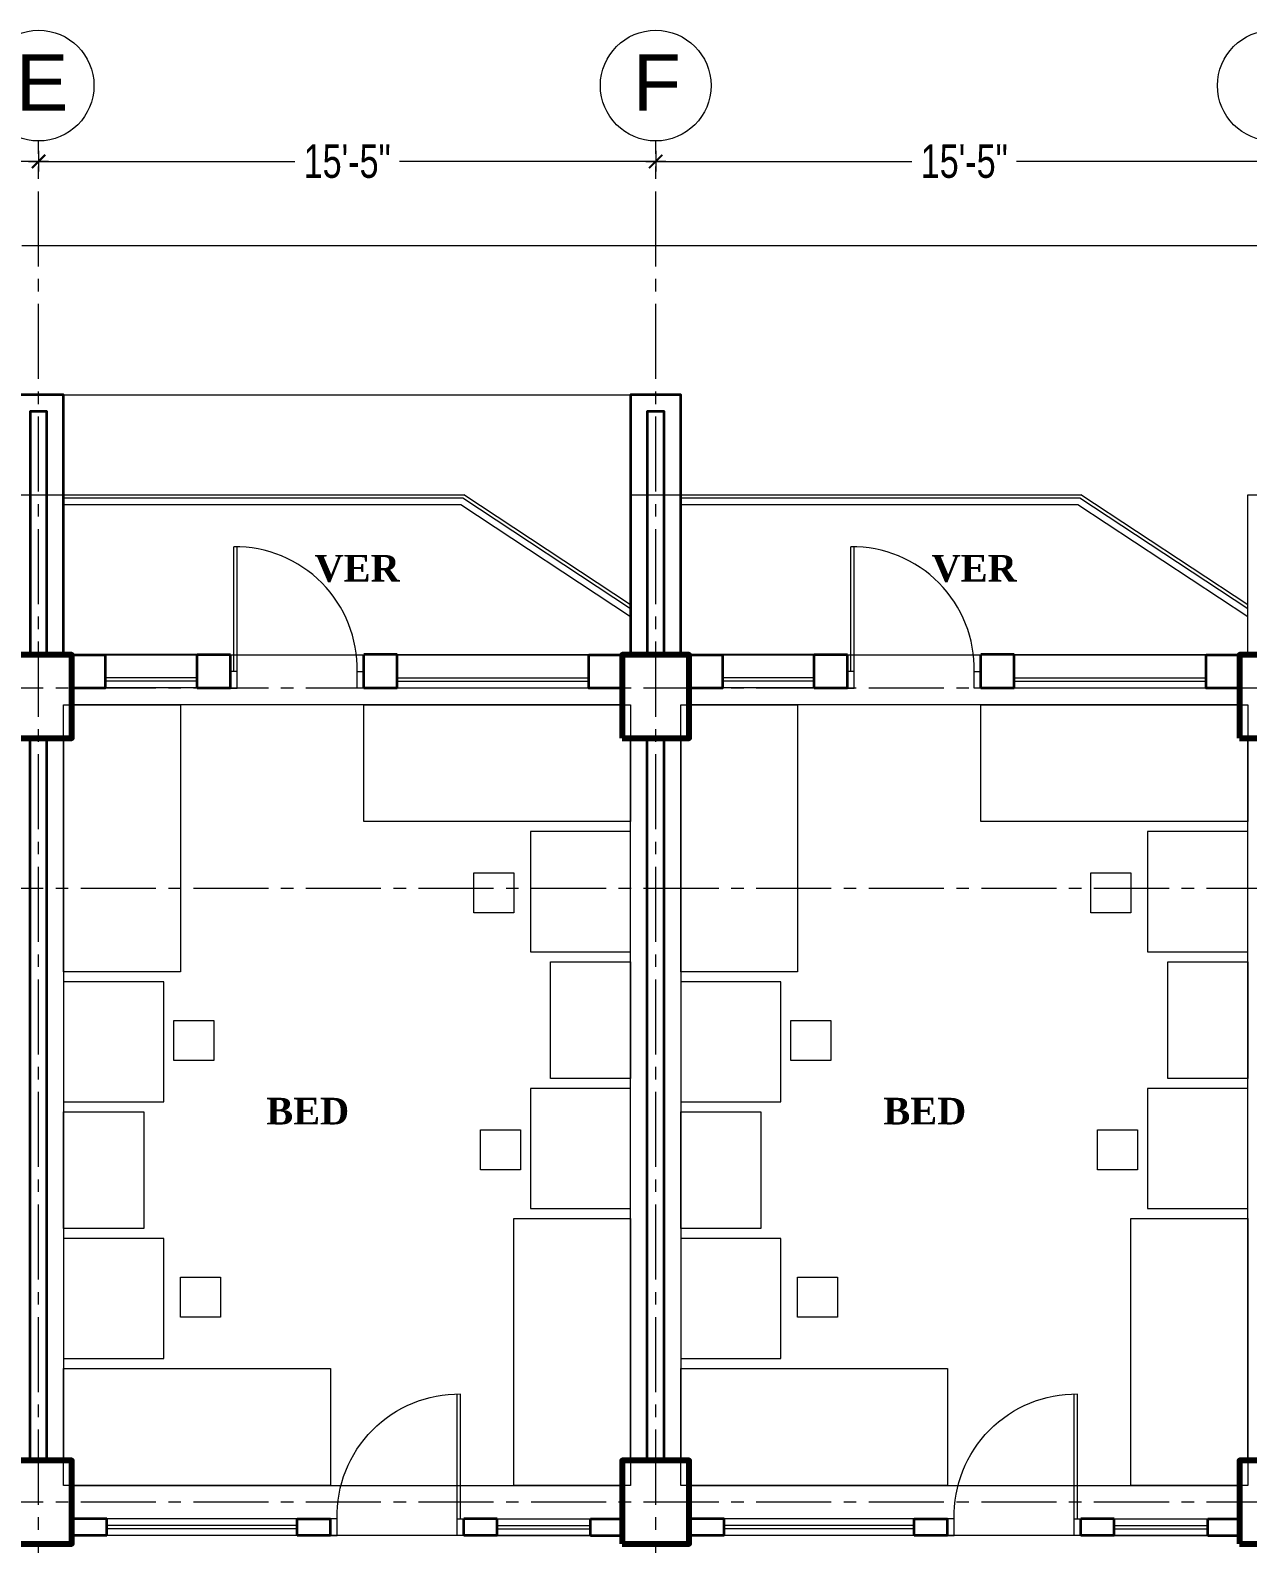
# Model space of a CAD drawing. Header units: feet. Extents: x 25261344 to 25389498, y 30010528 to 30074588.
# Drawn here: x 25383491.5 to 25383856.5, y 30072579.2 to 30073033 of the extents above; entities that cross this region are included whole.
import ezdxf

# ---------------------------------------------------------------- set-up
doc = ezdxf.new("R2010")
doc.units = ezdxf.units.FT
doc.header["$LTSCALE"] = 30
doc.header["$MEASUREMENT"] = 0
doc.header["$PDMODE"] = 32
doc.header["$PDSIZE"] = 15
doc.linetypes.add('CENTER2', pattern=[1.125, 0.75, -0.125, 0.125, -0.125])
doc.linetypes.add('DASHED', pattern=[0.75, 0.5, -0.25])
doc.layers.get('0').update_dxf_attribs({"lineweight": 5})
for name, color, linetype, lineweight in [('Column', 1, 'Continuous', 80), ('Dim-1', 7, 'Continuous', 9), ('Door', 32, 'Continuous', 5), ('Furnitures', 251, 'Continuous', 9), ('GRADE BEAM', 2, 'Continuous', 20), ('grid text', 252, 'CENTER2', 9), ('line 2', 7, 'Continuous', 13), ('rail', 224, 'Continuous', 9), ('TEXT', 7, 'Continuous', 18), ('WALL', 7, 'Continuous', 35), ('WIN', 142, 'Continuous', 20)]:
    doc.layers.add(name, color=color, linetype=linetype, lineweight=lineweight)
doc.styles.add('RomanS', font='swissl.ttf')
doc.styles.get("Standard").update_dxf_attribs({"font": 'timesbd.ttf'})
doc.styles.add('SWIS_LT', font='swisscl.ttf')
doc.dimstyles.new('dim-02', dxfattribs={"dimtxt": 8, "dimasz": 3, "dimexe": 3, "dimexo": 3, "dimgap": 2, "dimtad": 0, "dimdec": 0, "dimzin": 0, "dimdsep": 46, "dimlunit": 4, "dimtxsty": 'SWIS_LT', "dimblk": 'ARCHTICK', "dimcen": 2, "dimdle": 3, "dimclrd": 256, "dimclre": 256, "dimclrt": 256, "dimadec": 0, "dimazin": 0, "dimtfac": 1, "dimtdec": 0, "dimtix": 1, "dimtmove": 0, "dimatfit": 3, "dimfxl": 0, "dimfrac": 2, "dimtolj": 1, "dimtzin": 1, "dimlwd": -1, "dimarcsym": 0})

# ---------------------------------------------------------------- blocks, each defined once
blk = doc.blocks.new('FG')
at = {"layer": 'Door'}
for p, q in [((-2, -5), (-2, -42.39)), ((-1, -5), (-1, -42.39))]:
    blk.add_line(p, q, dxfattribs=at)
for points in [[(-40, 0), (-38, 0), (-38, -5), (-40, -5)], [(0, 0), (-2, 0), (-2, -5), (0, -5)]]:
    blk.add_lwpolyline(points, dxfattribs=at)
blk.add_arc((-1.44, -5.83), 36.57, 178.7054, 270.6905, dxfattribs=at)
blk = doc.blocks.new('_ArchTick')
at = {"color": 0, "linetype": 'ByBlock', "const_width": 0.15}
blk.add_lwpolyline([(-0.5, -0.5), (0.5, 0.5)], dxfattribs=at)
blk = doc.blocks.new('*D120')
for p, q in [((25360158.96, 30072993.65), (25360238.77, 30072993.65)), ((25360349.96, 30072993.65), (25360270.14, 30072993.65))]:
    blk.add_line(p, q)
at = {"lineweight": -2}
for p, q in [((25360161.96, 30072996.78), (25360161.96, 30072990.65)), ((25360346.96, 30072996.78), (25360346.96, 30072990.65))]:
    blk.add_line(p, q, dxfattribs=at)
at = {"layer": 'Defpoints', "color": 0}
for p in [(25360161.96, 30072999.78), (25360346.96, 30072999.78), (25360346.96, 30072993.65)]:
    blk.add_point(p, dxfattribs=at)
at = {"xscale": 4, "yscale": 4, "zscale": 4, "rotation": 180}
blk.add_blockref('_ArchTick', (25360161.96, 30072993.65), dxfattribs=at)
at = {"xscale": 4, "yscale": 4, "zscale": 4}
blk.add_blockref('_ArchTick', (25360346.96, 30072993.65), dxfattribs=at)
at = {"insert": (25360254.46, 30072993.65), "char_height": 10, "attachment_point": 5, "style": 'SWIS_LT'}
blk.add_mtext('\\A1;15\'-5"', dxfattribs=at)
blk = doc.blocks.new('*D125')
for p, q in [((25360343.96, 30072993.65), (25360423.77, 30072993.65)), ((25360534.96, 30072993.65), (25360455.14, 30072993.65))]:
    blk.add_line(p, q)
at = {"lineweight": -2}
for p, q in [((25360346.96, 30072996.78), (25360346.96, 30072990.65)), ((25360531.96, 30072996.78), (25360531.96, 30072990.65))]:
    blk.add_line(p, q, dxfattribs=at)
at = {"layer": 'Defpoints', "color": 0}
for p in [(25360346.96, 30072999.78), (25360531.96, 30072999.78), (25360531.96, 30072993.65)]:
    blk.add_point(p, dxfattribs=at)
at = {"xscale": 4, "yscale": 4, "zscale": 4, "rotation": 180}
blk.add_blockref('_ArchTick', (25360346.96, 30072993.65), dxfattribs=at)
at = {"xscale": 4, "yscale": 4, "zscale": 4}
blk.add_blockref('_ArchTick', (25360531.96, 30072993.65), dxfattribs=at)
at = {"insert": (25360439.46, 30072993.65), "char_height": 10, "attachment_point": 5, "style": 'SWIS_LT'}
blk.add_mtext('\\A1;15\'-5"', dxfattribs=at)
blk = doc.blocks.new('*D126')
for p, q in [((25360528.96, 30072993.65), (25360608.77, 30072993.65)), ((25360719.96, 30072993.65), (25360640.14, 30072993.65))]:
    blk.add_line(p, q)
at = {"lineweight": -2}
for p, q in [((25360531.96, 30072996.78), (25360531.96, 30072990.65)), ((25360716.96, 30072996.78), (25360716.96, 30072990.65))]:
    blk.add_line(p, q, dxfattribs=at)
at = {"layer": 'Defpoints', "color": 0}
for p in [(25360531.96, 30072999.78), (25360716.96, 30072999.78), (25360716.96, 30072993.65)]:
    blk.add_point(p, dxfattribs=at)
at = {"xscale": 4, "yscale": 4, "zscale": 4, "rotation": 180}
blk.add_blockref('_ArchTick', (25360531.96, 30072993.65), dxfattribs=at)
at = {"xscale": 4, "yscale": 4, "zscale": 4}
blk.add_blockref('_ArchTick', (25360716.96, 30072993.65), dxfattribs=at)
at = {"insert": (25360624.46, 30072993.65), "char_height": 10, "attachment_point": 5, "style": 'SWIS_LT'}
blk.add_mtext('\\A1;15\'-5"', dxfattribs=at)
blk = doc.blocks.new('*D176')
at = {"layer": 'Defpoints', "color": 0}
for p in [(25384200.53, 30072968.37), (25382746.53, 30072893.7), (25384200.53, 30072785.7)]:
    blk.add_point(p, dxfattribs=at)
at = {"layer": 'Dim-1', "lineweight": -2}
for p, q in [((25382746.53, 30072958.37), (25382746.53, 30072971.37)), ((25384200.53, 30072958.37), (25384200.53, 30072971.37))]:
    blk.add_line(p, q, dxfattribs=at)
at = {"layer": 'Dim-1'}
for p, q in [((25382743.53, 30072968.37), (25383458.08, 30072968.37)), ((25384203.53, 30072968.37), (25383488.98, 30072968.37))]:
    blk.add_line(p, q, dxfattribs=at)
at = {"layer": 'Dim-1', "xscale": 3, "yscale": 3, "zscale": 3, "rotation": 180}
blk.add_blockref('_ArchTick', (25382746.53, 30072968.37), dxfattribs=at)
at = {"layer": 'Dim-1', "xscale": 3, "yscale": 3, "zscale": 3}
blk.add_blockref('_ArchTick', (25384200.53, 30072968.37), dxfattribs=at)
at = {"layer": 'Dim-1', "insert": (25383473.53, 30072968.37), "char_height": 8, "attachment_point": 5, "style": 'SWIS_LT'}
blk.add_mtext('\\A1;121\'-2"', dxfattribs=at)
blk = doc.blocks.new('*D177')
at = {"layer": 'Defpoints', "color": 0}
for p in [(25383486.53, 30072923.7), (25382708.87, 30072113.7), (25383671.53, 30072113.7)]:
    blk.add_point(p, dxfattribs=at)
at = {"layer": 'Dim-1'}
for p, q in [((25382708.87, 30072926.7), (25382708.87, 30072531.75)), ((25382708.87, 30072110.7), (25382708.87, 30072505.65))]:
    blk.add_line(p, q, dxfattribs=at)
at = {"layer": 'Dim-1', "lineweight": -2}
for p, q in [((25382718.87, 30072923.7), (25382705.87, 30072923.7)), ((25382718.87, 30072113.7), (25382705.87, 30072113.7))]:
    blk.add_line(p, q, dxfattribs=at)
at = {"layer": 'Dim-1', "xscale": 3, "yscale": 3, "zscale": 3}
for p, rotation in [((25382708.87, 30072923.7), 90), ((25382708.87, 30072113.7), 270)]:
    blk.add_blockref('_ArchTick', p, dxfattribs=dict(at, rotation=rotation))
at = {"layer": 'Dim-1', "insert": (25382708.87, 30072518.7), "char_height": 8, "attachment_point": 5, "rotation": 90, "style": 'SWIS_LT'}
blk.add_mtext('\\A1;67\'-6"', dxfattribs=at)
blk = doc.blocks.new('T B')
at = {"layer": 'GRADE BEAM'}
for points in [[(25352993.54, 30069446.57), (25353008.54, 30069446.57), (25353008.54, 30069398.57), (25352993.54, 30069398.57)], [(25353178.54, 30069446.57), (25353193.54, 30069446.57), (25353193.54, 30069398.57), (25353178.54, 30069398.57)], [(25353363.54, 30069446.57), (25353378.54, 30069446.57), (25353378.54, 30069398.57), (25353363.54, 30069398.57)], [(25353176.04, 30069398.57), (25353176.04, 30069383.57), (25353011.04, 30069383.57), (25353011.04, 30069398.57)], [(25353361.04, 30069398.57), (25353361.04, 30069383.57), (25353196.04, 30069383.57), (25353196.04, 30069398.57)], [(25352993.54, 30069373.57), (25353008.54, 30069373.57), (25353008.54, 30069157.07), (25352993.54, 30069157.07)], [(25353178.54, 30069373.57), (25353193.54, 30069373.57), (25353193.54, 30069157.07), (25353178.54, 30069157.07)], [(25353363.54, 30069373.57), (25353378.54, 30069373.57), (25353378.54, 30069157.07), (25353363.54, 30069157.07)], [(25353176.04, 30069149.57), (25353176.04, 30069134.57), (25353011.04, 30069134.57), (25353011.04, 30069149.57)], [(25353361.04, 30069149.57), (25353361.04, 30069134.57), (25353196.04, 30069134.57), (25353196.04, 30069149.57)]]:
    blk.add_lwpolyline(points, close=True, dxfattribs=at)
blk = doc.blocks.new('COL2')
at = {"layer": 'Column'}
for points in [[(717.5, -25), (737.5, -25), (737.5, 0), (717.5, 0)], [(902.5, -25), (922.5, -25), (922.5, 0), (902.5, 0)], [(1087.5, -25), (1107.5, -25), (1107.5, 0), (1087.5, 0)], [(717.5, -266.5), (737.5, -266.5), (737.5, -241.5), (717.5, -241.5)], [(902.5, -266.5), (922.5, -266.5), (922.5, -241.5), (902.5, -241.5)], [(1087.5, -266.5), (1107.5, -266.5), (1107.5, -241.5), (1087.5, -241.5)]]:
    blk.add_lwpolyline(points, close=True, dxfattribs=at)
at = {"layer": 'GRADE BEAM'}
blk.add_blockref('T B', (-25352273.54, -30069398.57), dxfattribs=at)
blk = doc.blocks.new('DGFGSDFG')
at = {"layer": 'grid text'}
for p, q in [((25360346.96, 30072118.41), (25360346.96, 30072999.78)), ((25360531.96, 30072118.41), (25360531.96, 30072999.78)), ((25361090.85, 30072835.7), (25359529.41, 30072835.7)), ((25361090.85, 30072775.7), (25359529.41, 30072775.7)), ((25361090.85, 30072591.7), (25359529.41, 30072591.7))]:
    blk.add_line(p, q, dxfattribs=at)
at = {"layer": 'grid text', "linetype": 'Continuous'}
for centre in [(25360346.96, 30073016.37), (25360531.96, 30073016.37), (25360716.96, 30073016.37)]:
    blk.add_circle(centre, 16.59, dxfattribs=at)
at = {"layer": 'grid text', "char_height": 16.842, "attachment_point": 1, "style": 'RomanS'}
for s, insert in [('{\\C256;E}', (25360340.15, 30073025.74)), ('{\\C256;F}', (25360525.15, 30073025.74))]:
    blk.add_mtext_dynamic_manual_height_columns(s, width=25.401, gutter_width=84.21, heights=[32.6], dxfattribs=dict(at, insert=insert))
for base, p1, p2, picture, middle in [((25360346.96, 30072993.65), (25360161.96, 30072999.78), (25360346.96, 30072999.78), '*D120', (25360254.46, 30072993.65)), ((25360531.96, 30072993.65), (25360346.96, 30072999.78), (25360531.96, 30072999.78), '*D125', (25360439.46, 30072993.65)), ((25360716.96, 30072993.65), (25360531.96, 30072999.78), (25360716.96, 30072999.78), '*D126', (25360624.46, 30072993.65))]:
    dim = blk.add_linear_dim(base=base, p1=p1, p2=p2, dimstyle='dim-02', override={"dimtxt": 10, "dimtmove": 1, "dimfxl": 10})
    dim.commit()
    dim.dimension.update_dxf_attribs({"geometry": picture, "text_midpoint": middle})

msp = doc.modelspace()

# ---------------------------------------------------------------- linework, layer by layer
at = {"layer": 'Furnitures'}
for points in [[(25383501.53, 30072750.7), (25383501.53, 30072830.7), (25383536.53, 30072830.7), (25383536.53, 30072750.7)], [(25383591.53, 30072830.7), (25383671.53, 30072830.7), (25383671.53, 30072795.7), (25383591.53, 30072795.7)], [(25383686.53, 30072750.7), (25383686.53, 30072830.7), (25383721.53, 30072830.7), (25383721.53, 30072750.7)], [(25383776.53, 30072830.7), (25383856.53, 30072830.7), (25383856.53, 30072795.7), (25383776.53, 30072795.7)], [(25383671.53, 30072792.7), (25383641.53, 30072792.7), (25383641.53, 30072756.7), (25383671.53, 30072756.7)], [(25383856.53, 30072792.7), (25383826.53, 30072792.7), (25383826.53, 30072756.7), (25383856.53, 30072756.7)], [(25383624.52, 30072780.31), (25383636.52, 30072780.31), (25383636.52, 30072768.31), (25383624.52, 30072768.31)], [(25383809.52, 30072780.31), (25383821.52, 30072780.31), (25383821.52, 30072768.31), (25383809.52, 30072768.31)], [(25383671.53, 30072718.7), (25383647.53, 30072718.7), (25383647.53, 30072753.7), (25383671.53, 30072753.7)], [(25383856.53, 30072718.7), (25383832.53, 30072718.7), (25383832.53, 30072753.7), (25383856.53, 30072753.7)], [(25383501.53, 30072711.7), (25383531.53, 30072711.7), (25383531.53, 30072747.7), (25383501.53, 30072747.7)], [(25383686.53, 30072711.7), (25383716.53, 30072711.7), (25383716.53, 30072747.7), (25383686.53, 30072747.7)], [(25383546.55, 30072724.08), (25383534.55, 30072724.08), (25383534.55, 30072736.08), (25383546.55, 30072736.08)], [(25383731.55, 30072724.08), (25383719.55, 30072724.08), (25383719.55, 30072736.08), (25383731.55, 30072736.08)], [(25383671.53, 30072715.7), (25383641.53, 30072715.7), (25383641.53, 30072679.7), (25383671.53, 30072679.7)], [(25383856.53, 30072715.7), (25383826.53, 30072715.7), (25383826.53, 30072679.7), (25383856.53, 30072679.7)], [(25383501.53, 30072708.7), (25383525.53, 30072708.7), (25383525.53, 30072673.7), (25383501.53, 30072673.7)], [(25383501.53, 30072708.7), (25383525.53, 30072708.7), (25383525.53, 30072673.7), (25383501.53, 30072673.7)], [(25383686.53, 30072708.7), (25383710.53, 30072708.7), (25383710.53, 30072673.7), (25383686.53, 30072673.7)], [(25383626.51, 30072703.31), (25383638.51, 30072703.31), (25383638.51, 30072691.31), (25383626.51, 30072691.31)], [(25383811.51, 30072703.31), (25383823.51, 30072703.31), (25383823.51, 30072691.31), (25383811.51, 30072691.31)], [(25383671.53, 30072676.7), (25383671.53, 30072596.7), (25383636.53, 30072596.7), (25383636.53, 30072676.7)], [(25383856.53, 30072676.7), (25383856.53, 30072596.7), (25383821.53, 30072596.7), (25383821.53, 30072676.7)], [(25383501.53, 30072634.7), (25383531.53, 30072634.7), (25383531.53, 30072670.7), (25383501.53, 30072670.7)], [(25383686.53, 30072634.7), (25383716.53, 30072634.7), (25383716.53, 30072670.7), (25383686.53, 30072670.7)], [(25383548.55, 30072647.08), (25383536.55, 30072647.08), (25383536.55, 30072659.08), (25383548.55, 30072659.08)], [(25383733.55, 30072647.08), (25383721.55, 30072647.08), (25383721.55, 30072659.08), (25383733.55, 30072659.08)], [(25383581.53, 30072596.7), (25383501.53, 30072596.7), (25383501.53, 30072631.7), (25383581.53, 30072631.7)], [(25383766.53, 30072596.7), (25383686.53, 30072596.7), (25383686.53, 30072631.7), (25383766.53, 30072631.7)]]:
    msp.add_lwpolyline(points, close=True, dxfattribs=at)
at = {"layer": 'line 2', "linetype": 'DASHED', "ltscale": 20}
msp.add_line((25383501.53, 30072923.7), (25383671.53, 30072923.7), dxfattribs=at)
at = {"layer": 'line 2'}
for p, q in [((25383501.53, 30072893.7), (25383621.53, 30072893.7)), ((25383671.53, 30072860.7), (25383621.53, 30072893.7)), ((25383686.53, 30072893.7), (25383806.53, 30072893.7)), ((25383856.53, 30072860.7), (25383806.53, 30072893.7))]:
    msp.add_line(p, q, dxfattribs=at)
at = {"layer": 'rail'}
for p, q in [((25383621.23, 30072892.7), (25383501.53, 30072892.7)), ((25383620.63, 30072890.7), (25383501.53, 30072890.7)), ((25383671.53, 30072857.1), (25383620.63, 30072890.7)), ((25383671.53, 30072859.5), (25383621.23, 30072892.7)), ((25383806.23, 30072892.7), (25383686.53, 30072892.7)), ((25383805.63, 30072890.7), (25383686.53, 30072890.7)), ((25383856.53, 30072857.1), (25383805.63, 30072890.7)), ((25383856.53, 30072859.5), (25383806.23, 30072892.7))]:
    msp.add_line(p, q, dxfattribs=at)
at = {"layer": 'WALL', "ltscale": 10}
for p, q in [((25383541.53, 30072845.82), (25383551.53, 30072845.82)), ((25383591.53, 30072835.82), (25383591.53, 30072845.82)), ((25383601.53, 30072845.82), (25383591.53, 30072845.82)), ((25383601.53, 30072835.82), (25383601.53, 30072845.82)), ((25383726.53, 30072845.82), (25383736.53, 30072845.82)), ((25383776.53, 30072835.82), (25383776.53, 30072845.82)), ((25383786.53, 30072845.82), (25383776.53, 30072845.82)), ((25383786.53, 30072835.82), (25383786.53, 30072845.82)), ((25383541.53, 30072835.82), (25383551.53, 30072835.82)), ((25383591.53, 30072835.82), (25383601.53, 30072835.82)), ((25383726.53, 30072835.82), (25383736.53, 30072835.82)), ((25383776.53, 30072835.82), (25383786.53, 30072835.82)), ((25383491.53, 30072604.2), (25383491.53, 30072820.7)), ((25383496.53, 30072604.2), (25383496.53, 30072820.7)), ((25383676.53, 30072604.2), (25383676.53, 30072820.7)), ((25383681.53, 30072604.2), (25383681.53, 30072820.7)), ((25383514.53, 30072586.7), (25383504.03, 30072586.7)), ((25383514.53, 30072581.7), (25383514.53, 30072586.7)), ((25383571.53, 30072581.7), (25383571.53, 30072586.7)), ((25383571.53, 30072586.7), (25383581.53, 30072586.7)), ((25383581.53, 30072581.7), (25383581.53, 30072586.7)), ((25383631.53, 30072586.7), (25383621.53, 30072586.7)), ((25383659.53, 30072586.7), (25383669.03, 30072586.7)), ((25383699.53, 30072586.7), (25383689.03, 30072586.7)), ((25383699.53, 30072581.7), (25383699.53, 30072586.7)), ((25383756.53, 30072581.7), (25383756.53, 30072586.7)), ((25383756.53, 30072586.7), (25383766.53, 30072586.7)), ((25383766.53, 30072581.7), (25383766.53, 30072586.7)), ((25383816.53, 30072586.7), (25383806.53, 30072586.7)), ((25383844.53, 30072586.7), (25383854.03, 30072586.7)), ((25383514.53, 30072581.7), (25383504.03, 30072581.7)), ((25383581.53, 30072581.7), (25383571.53, 30072581.7)), ((25383631.53, 30072581.7), (25383621.53, 30072581.7)), ((25383659.53, 30072581.7), (25383669.03, 30072581.7)), ((25383699.53, 30072581.7), (25383689.03, 30072581.7)), ((25383766.53, 30072581.7), (25383756.53, 30072581.7)), ((25383816.53, 30072581.7), (25383806.53, 30072581.7)), ((25383844.53, 30072581.7), (25383854.03, 30072581.7))]:
    msp.add_line(p, q, dxfattribs=at)
for points in [[(25383501.53, 30072845.7), (25383501.53, 30072923.7), (25383486.53, 30072923.7), (25383486.53, 30072845.7)], [(25383686.53, 30072845.7), (25383686.53, 30072923.7), (25383671.53, 30072923.7), (25383671.53, 30072845.7)], [(25383496.53, 30072845.7), (25383496.53, 30072918.7), (25383491.53, 30072918.7), (25383491.53, 30072845.7)], [(25383681.53, 30072845.7), (25383681.53, 30072918.7), (25383676.53, 30072918.7), (25383676.53, 30072845.7)], [(25383541.53, 30072835.82), (25383541.53, 30072845.82)], [(25383551.53, 30072835.82), (25383551.53, 30072845.82)], [(25383726.53, 30072835.82), (25383726.53, 30072845.82)], [(25383736.53, 30072835.82), (25383736.53, 30072845.82)], [(25383621.53, 30072581.7), (25383621.53, 30072586.7)], [(25383631.53, 30072581.7), (25383631.53, 30072586.7)], [(25383659.53, 30072581.7), (25383659.53, 30072586.7)], [(25383806.53, 30072581.7), (25383806.53, 30072586.7)], [(25383816.53, 30072581.7), (25383816.53, 30072586.7)], [(25383844.53, 30072581.7), (25383844.53, 30072586.7)]]:
    msp.add_lwpolyline(points, dxfattribs=at)
for points in [[(25383504.03, 30072845.7), (25383514.03, 30072845.7), (25383514.03, 30072835.7), (25383504.03, 30072835.7)], [(25383659.03, 30072845.7), (25383669.03, 30072845.7), (25383669.03, 30072835.7), (25383659.03, 30072835.7)], [(25383689.03, 30072845.7), (25383699.03, 30072845.7), (25383699.03, 30072835.7), (25383689.03, 30072835.7)], [(25383844.03, 30072845.7), (25383854.03, 30072845.7), (25383854.03, 30072835.7), (25383844.03, 30072835.7)]]:
    msp.add_lwpolyline(points, close=True, dxfattribs=at)
at = {"layer": 'WIN'}
for p, q in [((25383541.53, 30072845.82), (25383511.53, 30072845.82)), ((25383601.53, 30072845.82), (25383661.53, 30072845.82)), ((25383726.53, 30072845.82), (25383696.53, 30072845.82)), ((25383786.53, 30072845.82), (25383846.53, 30072845.82)), ((25383541.53, 30072838.82), (25383514.03, 30072838.82)), ((25383601.53, 30072838.82), (25383659.03, 30072838.82)), ((25383726.53, 30072838.82), (25383699.03, 30072838.82)), ((25383786.53, 30072838.82), (25383844.03, 30072838.82)), ((25383541.53, 30072835.82), (25383511.53, 30072835.82)), ((25383541.53, 30072837.82), (25383514.03, 30072837.82)), ((25383601.53, 30072837.82), (25383659.03, 30072837.82)), ((25383601.53, 30072835.82), (25383661.53, 30072835.82)), ((25383726.53, 30072835.82), (25383696.53, 30072835.82)), ((25383726.53, 30072837.82), (25383699.03, 30072837.82)), ((25383786.53, 30072837.82), (25383844.03, 30072837.82)), ((25383786.53, 30072835.82), (25383846.53, 30072835.82)), ((25383571.53, 30072586.7), (25383514.53, 30072586.7)), ((25383571.53, 30072584.7), (25383514.53, 30072584.7)), ((25383631.53, 30072586.7), (25383659.53, 30072586.7)), ((25383631.53, 30072584.7), (25383659.53, 30072584.7)), ((25383756.53, 30072586.7), (25383699.53, 30072586.7)), ((25383756.53, 30072584.7), (25383699.53, 30072584.7)), ((25383816.53, 30072586.7), (25383844.53, 30072586.7)), ((25383816.53, 30072584.7), (25383844.53, 30072584.7)), ((25383571.53, 30072583.7), (25383514.53, 30072583.7)), ((25383571.53, 30072581.7), (25383514.53, 30072581.7)), ((25383631.53, 30072583.7), (25383659.53, 30072583.7)), ((25383631.53, 30072581.7), (25383659.53, 30072581.7)), ((25383756.53, 30072583.7), (25383699.53, 30072583.7)), ((25383756.53, 30072581.7), (25383699.53, 30072581.7)), ((25383816.53, 30072583.7), (25383844.53, 30072583.7)), ((25383816.53, 30072581.7), (25383844.53, 30072581.7))]:
    msp.add_line(p, q, dxfattribs=at)

# ---------------------------------------------------------------- block references
msp.add_blockref('DGFGSDFG', (23147.08, 0))
at = {"layer": 'Dim-1'}
msp.add_blockref('COL2', (25382766.53, 30072845.7), dxfattribs=at)
at = {"layer": 'Door', "color": 2, "rotation": 180}
for p in [(25383551.53, 30072835.7), (25383736.53, 30072835.7)]:
    msp.add_blockref('FG', p, dxfattribs=at)
at = {"layer": 'Door', "color": 2, "xscale": -1, "rotation": 180}
for p in [(25383621.53, 30072581.7), (25383806.53, 30072581.7)]:
    msp.add_blockref('FG', p, dxfattribs=at)

# ---------------------------------------------------------------- texts
at = {"layer": 'TEXT', "ltscale": 10, "char_height": 8, "width": 179.7812, "attachment_point": 7}
for s, insert in [('VER', (25383576.77, 30072867.49)), ('VER', (25383761.77, 30072867.49)), ('BED', (25383562.3, 30072704.87)), ('BED', (25383747.3, 30072704.87))]:
    msp.add_mtext(s, dxfattribs=dict(at, insert=insert))

# ---------------------------------------------------------------- dimensions: what is measured, and where the dimension line sits
at = {"layer": 'Dim-1'}
dim = msp.add_linear_dim(base=(25384200.53, 30072968.37), p1=(25382746.53, 30072893.7), p2=(25384200.53, 30072785.7), dimstyle='dim-02', override={"dimtxt": 8, "dimfxl": 10}, dxfattribs=at)
dim.commit()
dim.dimension.update_dxf_attribs({"geometry": '*D176', "text_midpoint": (25383473.53, 30072968.37)})
dim = msp.add_linear_dim(base=(25382708.87, 30072113.7), p1=(25383486.53, 30072923.7), p2=(25383671.53, 30072113.7), angle=90, dimstyle='dim-02', override={"dimtxt": 8, "dimfxl": 10}, dxfattribs=at)
dim.commit()
dim.dimension.update_dxf_attribs({"geometry": '*D177', "text_midpoint": (25382708.87, 30072518.7)})

doc.saveas('drawing.dxf')
